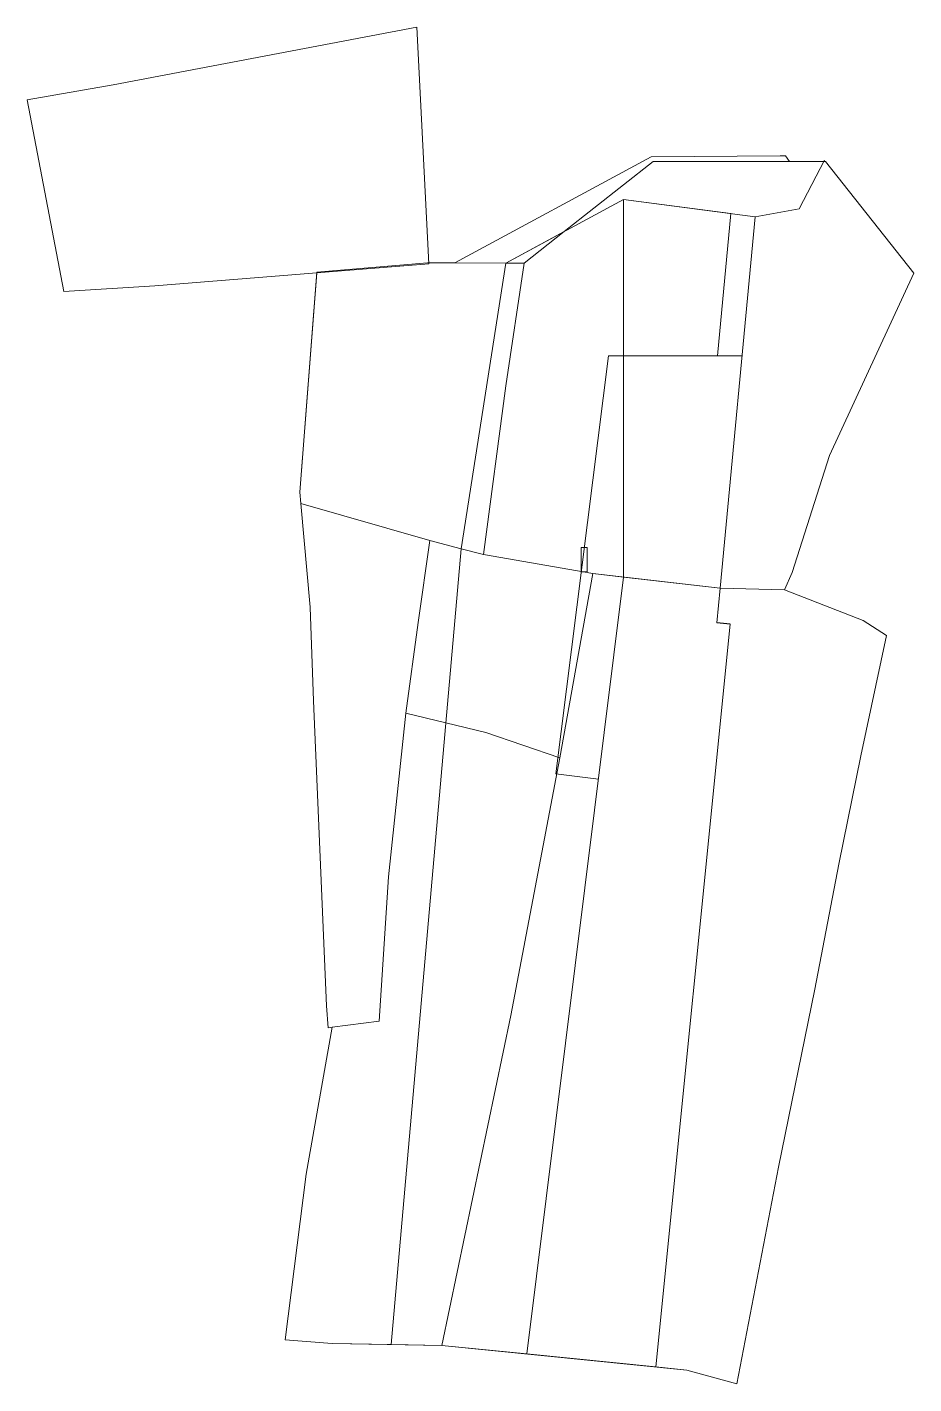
# Model space of a CAD drawing. Header units: metres. Extents: x 7518939 to 7519085, y 4698102 to 4698325.
import ezdxf

# ---------------------------------------------------------------- set-up
doc = ezdxf.new("R2010")
doc.units = ezdxf.units.M
for name, color, linetype, lineweight in [('ara ndrjet ekzekutuara', 7, 'Continuous', 0), ('ara ndrjet ekzekutuara variant', 5, 'Continuous', 0), ('ara pasuria e tere', 7, 'Continuous', 0), ('ndarje v3', 5, 'Continuous', 0), ('ndarjet naxhia', 1, 'Continuous', 0), ('Parc-Kojshi', 251, 'Continuous', 0), ('ParcBazePo', 7, 'Continuous', 0)]:
    doc.layers.add(name, color=color, linetype=linetype, lineweight=lineweight)

msp = doc.modelspace()

# ---------------------------------------------------------------- linework, layer by layer
at = {"flags": 128}
msp.add_lwpolyline([(7519054.31, 4698226.79), (7519052.11, 4698227.01)], dxfattribs=at)
at = {"layer": 'ara ndrjet ekzekutuara', "flags": 128}
for points in [[(7519084.51, 4698284.45), (7519070.65, 4698254.53), (7519064.5, 4698235.29), (7519063.26, 4698232.45), (7519052.68, 4698232.69), (7519036.79, 4698234.53), (7519031.71, 4698235.12), (7519013.77, 4698238.24), (7519017.41, 4698265.95), (7519020.44, 4698286.12), (7519027.04, 4698291.33), (7519041.63, 4698302.84), (7519064.07, 4698302.84), (7519069.98, 4698302.81), (7519084.51, 4698284.45)], [(7519010.1, 4698239.19), (7519017.41, 4698286.12), (7519020.44, 4698286.12), (7519017.41, 4698265.95), (7519013.77, 4698238.24), (7519010.1, 4698239.19)]]:
    msp.add_lwpolyline(points, dxfattribs=at)
for points in [[(7519054.31, 4698226.79), (7519052.11, 4698227.01), (7519052.68, 4698232.69), (7519036.79, 4698234.53), (7519020.86, 4698106.86), (7519042.09, 4698104.73)], [(7519075.77, 4698205.15), (7519079.99, 4698224.9), (7519076.15, 4698227.38), (7519063.26, 4698232.45), (7519052.68, 4698232.69), (7519052.11, 4698227.01), (7519054.31, 4698226.79), (7519042.09, 4698104.73), (7519047.19, 4698104.22), (7519055.38, 4698101.95), (7519062.23, 4698137.55), (7519068.22, 4698166.79), (7519072.18, 4698187.33)]]:
    msp.add_lwpolyline(points, close=True, dxfattribs=at)
at = {"layer": 'ara ndrjet ekzekutuara variant', "flags": 128}
for points in [[(7519010.1, 4698239.19), (7518998.59, 4698108.4)], [(7519036.79, 4698234.53), (7519020.86, 4698106.86)]]:
    msp.add_lwpolyline(points, dxfattribs=at)
at = {"layer": 'ara pasuria e tere', "flags": 128}
msp.add_lwpolyline([(7519006.92, 4698108.25), (7519047.19, 4698104.22), (7519055.38, 4698101.95), (7519062.23, 4698137.55), (7519068.22, 4698166.79), (7519072.18, 4698187.33), (7519075.77, 4698205.15), (7519079.99, 4698224.9), (7519076.15, 4698227.38), (7519063.26, 4698232.45), (7519052.68, 4698232.69), (7519031.71, 4698235.12), (7519013.77, 4698238.24), (7519010.1, 4698239.19), (7519004.91, 4698240.54), (7518983.72, 4698246.63), (7518985.26, 4698229.59), (7518985.79, 4698214.19), (7518987.95, 4698164.09), (7518988.21, 4698160.47), (7518988.85, 4698160.57), (7518984.59, 4698136.43), (7518981.17, 4698109.16), (7518988.85, 4698108.57), (7519006.92, 4698108.25)], dxfattribs=at)
at = {"layer": 'ndarje v3', "flags": 128}
for points in [[(7519069.82, 4698303.05), (7519065.65, 4698295.03), (7519058.41, 4698293.74), (7519036.79, 4698296.59), (7519017.41, 4698286.12)], [(7519036.79, 4698296.59), (7519036.79, 4698234.53)], [(7519058.41, 4698293.74), (7519052.68, 4698232.69)], [(7519017.41, 4698286.12), (7519009.04, 4698286.15)], [(7519017.41, 4698286.12), (7519010.1, 4698239.19)], [(7518986.35, 4698284.52), (7518983.55, 4698248.47)], [(7518986.36, 4698284.64), (7518986.35, 4698284.52)], [(7519010.1, 4698239.19), (7518998.59, 4698108.4)]]:
    msp.add_lwpolyline(points, dxfattribs=at)
at = {"layer": 'ndarjet naxhia', "flags": 128}
for points in [[(7519036.79, 4698296.59), (7519036.79, 4698234.53)], [(7519054.44, 4698294.27), (7519052.25, 4698270.89)], [(7519058.41, 4698293.74), (7519052.68, 4698232.69)], [(7519056.27, 4698270.89), (7519034.29, 4698270.89), (7519025.62, 4698202.19), (7519032.64, 4698201.32)]]:
    msp.add_lwpolyline(points, dxfattribs=at)
msp.add_lwpolyline([(7519054.44, 4698294.27), (7519036.79, 4698296.59), (7519036.79, 4698270.89), (7519052.25, 4698270.89)], close=True, dxfattribs=at)
at = {"layer": 'ndarjet naxhia', "color": 42}
msp.add_lwpolyline([(7519029.79, 4698239.38), (7519029.79, 4698235.38), (7519030.79, 4698235.38), (7519030.79, 4698239.38)], close=True, dxfattribs=at)
at = {"layer": 'Parc-Kojshi', "flags": 128}
for points in [[(7518938.73, 4698312.96), (7518952.88, 4698315.39), (7519002.81, 4698324.89), (7519004.77, 4698285.98), (7518959.74, 4698282.41), (7518944.74, 4698281.44), (7518938.73, 4698312.96)], [(7519000.97, 4698212.18), (7518998.14, 4698185.28), (7518996.6, 4698161.57), (7518988.85, 4698160.57), (7518988.21, 4698160.47), (7518987.95, 4698164.09), (7518985.79, 4698214.19), (7518985.26, 4698229.59), (7518983.72, 4698246.63), (7519004.91, 4698240.54), (7519003.01, 4698227.06), (7519000.97, 4698212.18)]]:
    msp.add_lwpolyline(points, dxfattribs=at)
at = {"layer": 'ParcBazePo', "flags": 128}
for points in [[(7519027.04, 4698291.33), (7519017.41, 4698286.12), (7519009.04, 4698286.15), (7519041.31, 4698303.58), (7519062.53, 4698303.74), (7519063.4, 4698303.75), (7519064.07, 4698302.84), (7519041.63, 4698302.84), (7519027.04, 4698291.33)], [(7519017.41, 4698286.12), (7519027.04, 4698291.33), (7519020.44, 4698286.12), (7519017.41, 4698286.12)], [(7519017.41, 4698286.12), (7519010.1, 4698239.19), (7519004.91, 4698240.54), (7518983.72, 4698246.63), (7518983.55, 4698248.47), (7518986.36, 4698284.64), (7519004.54, 4698286.16), (7519009.04, 4698286.15), (7519017.41, 4698286.12)], [(7519026.3, 4698204.81), (7519014.16, 4698208.99), (7519000.97, 4698212.18), (7519003.01, 4698227.06), (7519004.91, 4698240.54), (7519010.1, 4698239.19), (7519013.77, 4698238.24), (7519031.71, 4698235.12), (7519026.3, 4698204.81)], [(7519036.79, 4698234.53), (7519020.86, 4698106.86)]]:
    msp.add_lwpolyline(points, dxfattribs=at)
for points in [[(7519010.1, 4698239.19), (7519004.91, 4698240.54), (7518983.72, 4698246.63), (7518985.26, 4698229.59), (7518985.79, 4698214.19), (7518987.95, 4698164.09), (7518988.21, 4698160.47), (7518988.85, 4698160.57), (7518984.59, 4698136.43), (7518981.17, 4698109.16), (7518988.85, 4698108.57), (7518998.59, 4698108.4)], [(7519036.79, 4698234.53), (7519031.71, 4698235.12), (7519013.77, 4698238.24), (7519010.1, 4698239.19), (7518998.59, 4698108.4), (7519006.92, 4698108.25), (7519020.86, 4698106.86)], [(7519026.3, 4698204.81), (7519014.16, 4698208.99), (7519000.97, 4698212.18), (7518998.14, 4698185.28), (7518996.6, 4698161.57), (7518988.85, 4698160.57), (7518984.59, 4698136.43), (7518981.17, 4698109.16), (7518988.85, 4698108.57), (7519006.92, 4698108.25), (7519018.25, 4698162.48)]]:
    msp.add_lwpolyline(points, close=True, dxfattribs=at)

doc.saveas('drawing.dxf')
